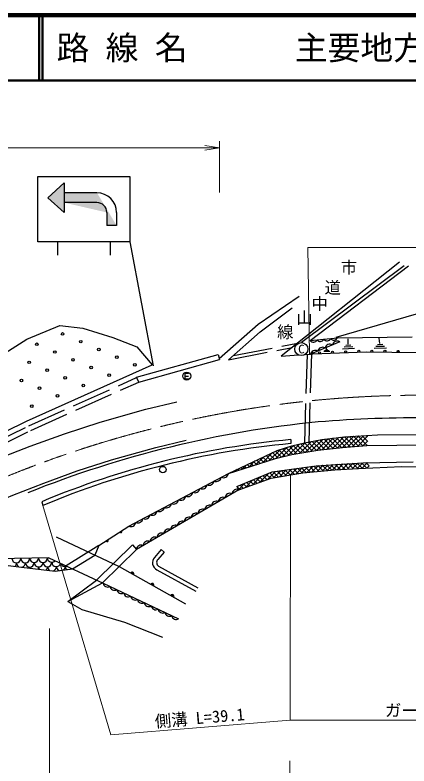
# Model space of a CAD drawing. Units: millimetres, scale not verified. Extents: x 40000 to 680000, y 20000 to 380000.
# Drawn here: x 174046 to 234140, y 265430 to 380000 of the extents above; entities that cross this region are included whole.
import ezdxf
from ezdxf.enums import TextEntityAlignment as Align

# ---------------------------------------------------------------- set-up
doc = ezdxf.new("R2010")
doc.units = ezdxf.units.MM
doc.header["$LTSCALE"] = 1000
doc.linetypes.add('CHAIN', pattern=[18.5, 12, -1.5, 3.5, -1.5])
doc.linetypes.add('DASHED', pattern=[7.5, 6, -1.5])
for name, color, linetype, lineweight in [('M-BGD', 7, 'Continuous', 25), ('M-BGD-EXST', 7, 'Continuous', 25), ('M-BMK', 2, 'CHAIN', 13), ('M-STR-HTXT', 7, 'Continuous', 13), ('M-STR-STRC', 7, 'Continuous', 25), ('M-TTL', 2, 'Continuous', 140), ('M-TTL-LINE', 7, 'Continuous', 50)]:
    doc.layers.add(name, color=color, linetype=linetype, lineweight=lineweight)
doc.layers.add('M-BMK-HTXT', color=7, linetype='Continuous')
doc.layers.add('M-TTL-TXT', color=7, linetype='Continuous')
doc.styles.add('ＭＳ ゴシック', font='')
doc.styles.get('ＭＳ ゴシック').set_extended_font_data('MS Gothic')

# ---------------------------------------------------------------- blocks, each defined once
blk = doc.blocks.new('open_arrow')
at = {"color": 0, "linetype": 'Continuous', "lineweight": -2}
blk.add_lwpolyline([(7.5, 1.25), (0, 0), (7.5, -1.25)], dxfattribs=at)

msp = doc.modelspace()

# ---------------------------------------------------------------- hatches: boundary and pattern name
at = {"layer": 'M-BGD'}
h = msp.add_hatch(dxfattribs=at)
h.set_pattern_fill('USER', color=256, style=0, pattern_type=2)
h.set_pattern_definition([(45, (206597, 310054), (-353.553, 353.553), []), (315, (206597, 310054), (353.553, 353.553), [])])
h.paths.add_polyline_path([(224297, 315659), (227824, 315858), (227905, 314348), (227695, 314347), (224022, 314010), (220236, 313613), (216266, 312971), (213777, 312336), (206597, 310054), (214020, 313583), (216266, 314254), (218198, 314730), (220847, 315231)])
h = msp.add_hatch(dxfattribs=at)
h.set_pattern_fill('USER', color=256, style=0, pattern_type=2)
h.set_pattern_definition([(45, (207906, 308047), (-353.553, 353.553), []), (315, (207906, 308047), (353.553, 353.553), [])])
h.paths.add_polyline_path([(217946, 310162), (213108, 309355), (208173, 307580), (207906, 308047), (213290, 310298), (219961, 311241), (222984, 311445), (227147, 311700), (228047, 311719), (228091, 310900), (226462, 310833), (222811, 310590)])
at = {"layer": 'M-STR-STRC'}
for points in [[(181548, 352878), (181548, 354378), (179048, 352128), (181548, 349878), (181548, 351378)], [(186548, 352878), (181548, 352878), (181548, 351378), (188048, 349878, 0.41421), (188048, 349878), (188048, 347878), (189548, 347878), (186548, 352878, -0.41421)]]:
    msp.add_hatch(color=256, dxfattribs=at).paths.add_polyline_path(points)

# ---------------------------------------------------------------- linework, layer by layer
at = {"layer": 'M-BGD'}
for p, q in [((232695, 342319), (214655, 327960)), ((233395, 341741), (217758, 330035)), ((219066, 330333), (234064, 341741)), ((211156, 332858), (217393, 337117)), ((211430, 331671), (216298, 335322)), ((175864, 330552), (180905, 332650)), ((180905, 332650), (184380, 332230)), ((205208, 327616), (211156, 332858)), ((184380, 332230), (188963, 330801)), ((206624, 327412), (211430, 331671)), ((169783, 326711), (175864, 330552)), ((188963, 330801), (192640, 329383)), ((219066, 330333), (223234, 330759)), ((223568, 330150), (219096, 328264)), ((223234, 330759), (234612, 330880)), ((224879, 329789), (224841, 330610)), ((229704, 329877), (229614, 330679)), ((192640, 329383), (194968, 326626)), ((221781, 328848), (221401, 328848)), ((221587, 328910), (221572, 329187)), ((225846, 329100), (223979, 329018)), ((225566, 329362), (224233, 329304)), ((225287, 329624), (224487, 329589)), ((230729, 329187), (228839, 329140)), ((230429, 329447), (229079, 329414)), ((230129, 329708), (229319, 329688)), ((192565, 324738), (205040, 328216)), ((205040, 328216), (205255, 327446)), ((214655, 327960), (217277, 328140)), ((218282, 328208), (219096, 328264)), ((222044, 328663), (221157, 328663)), ((221912, 328756), (221279, 328756)), ((192907, 324003), (205255, 327446)), ((192907, 324003), (192569, 324730)), ((199958, 325339), (199958, 324501)), ((199958, 325339), (200517, 325339)), ((199958, 324920), (200517, 324920)), ((199958, 324501), (200517, 324501)), ((216097, 315223), (216096, 314620)), ((218198, 314730), (220847, 315231)), ((220847, 315231), (224297, 315659)), ((224297, 315659), (229337, 315944)), ((229337, 315944), (241658, 316035)), ((214020, 313583), (216266, 314254)), ((216266, 314254), (218198, 314730)), ((220236, 313613), (224022, 314010)), ((224022, 314010), (227695, 314347)), ((227695, 314347), (240015, 314438)), ((206597, 310054), (214020, 313583)), ((213777, 312336), (216266, 312971)), ((216266, 312971), (220236, 313613)), ((206597, 310054), (213777, 312336)), ((222984, 311445), (227147, 311700)), ((227147, 311700), (234794, 311857)), ((213290, 310298), (219961, 311241)), ((217946, 310162), (222811, 310590)), ((219961, 311241), (222984, 311445)), ((222811, 310590), (226462, 310833)), ((226462, 310833), (233023, 311104)), ((233023, 311104), (242286, 311067)), ((191393, 302016), (206597, 310054)), ((207906, 308047), (213290, 310298)), ((208173, 307580), (213108, 309355)), ((213108, 309355), (217946, 310162)), ((208173, 307580), (192552, 298472)), ((207906, 308047), (208173, 307580)), ((178137, 305753), (178308, 305174)), ((186850, 299055), (191393, 302016)), ((180297, 300373), (189910, 295840)), ((186850, 299055), (186208, 297586)), ((191963, 299181), (186493, 293774)), ((191963, 299181), (192552, 298472)), ((192552, 298472), (187380, 293360)), ((196337, 298444), (195298, 297242)), ((196791, 298051), (195817, 296926)), ((196337, 298444), (196791, 298051)), ((179202, 297179), (169527, 296996)), ((179202, 297179), (187476, 293315)), ((169573, 296449), (175049, 295764)), ((175049, 295764), (180160, 295171)), ((189910, 295840), (200040, 290182)), ((195944, 295910), (201932, 292606)), ((180160, 295171), (182804, 295497)), ((195682, 295369), (201642, 292081)), ((182127, 290542), (186493, 293774)), ((182127, 290542), (187381, 293360)), ((187476, 293315), (199006, 287870)), ((182127, 290542), (184227, 289320)), ((184227, 289320), (190767, 287373)), ((190767, 287373), (196547, 285061))]:
    msp.add_line(p, q, dxfattribs=at)
at = {"layer": 'M-BGD', "linetype": 'DASHED'}
for p, q in [((206624, 327412), (216306, 329274)), ((207357, 328063), (217150, 329946)), ((218600, 328230), (218198, 314730)), ((219255, 328331), (218854, 314854)), ((176459, 316627), (192907, 324003)), ((163856, 310476), (176459, 316627)), ((186850, 299055), (181824, 295954)), ((182804, 295497), (186208, 297586))]:
    msp.add_line(p, q, dxfattribs=at)
at = {"layer": 'M-BGD'}
for points in [[(219481, 328292), (227627, 328596), (235464, 328505), (241690, 328232), (247639, 327746), (253374, 326957), (259083, 325925), (263849, 324923), (269134, 323586), (272874, 322583)], [(154379, 306962), (163138, 311851), (175802, 318031), (194968, 326626)], [(155736, 304801), (161627, 307847), (167356, 310567), (171466, 312319), (176337, 314221), (181604, 316115), (187025, 317868), (194006, 319847), (198732, 320991)], [(158493, 299472), (164292, 302471), (169819, 305094), (173734, 306763), (178444, 308602), (183543, 310436), (188767, 312126), (195530, 314043), (200143, 315159)]]:
    msp.add_lwpolyline(points, dxfattribs=at)
at = {"layer": 'M-BGD', "linetype": 'DASHED'}
msp.add_lwpolyline([(154769, 306264), (163508, 311141), (176141, 317306), (192600, 324687)], dxfattribs=at)
at = {"layer": 'M-BGD'}
for centre, radius in [((181309, 331343), 200), ((177374, 329766), 200), ((184066, 330164), 200), ((186822, 328984), 200), ((226480, 328704), 150), ((228480, 328736), 150), ((230479, 328713), 150), ((232479, 328690), 150), ((180130, 328586), 200), ((189579, 327805), 200), ((220485, 328480), 150), ((222483, 328554), 150), ((224482, 328629), 150), ((176194, 327009), 200), ((182887, 327407), 200), ((192335, 326626), 200), ((178951, 325830), 200), ((185643, 326228), 200), ((200237, 324920), 611), ((175015, 324253), 200), ((181707, 324651), 200), ((188400, 325048), 200), ((177772, 323073), 200), ((184464, 323471), 200), ((180528, 321894), 200), ((176592, 320317), 200)]:
    msp.add_circle(centre, radius, dxfattribs=at)
for centre, radius, start, end in [((219556, 330692), 607, 216.22126, 335.44832), ((220598, 330798), 607, 216.22126, 335.44832), ((221640, 330905), 607, 216.22126, 335.44832), ((222682, 331011), 607, 216.22126, 335.44832), ((223190, 329488), 763, 60.24467, 165.49232), ((219836, 328073), 763, 60.24467, 165.49232), ((220954, 328544), 763, 60.24467, 165.49232), ((222072, 329016), 763, 60.24467, 165.49232), ((219476, 328442), 150, 92.13691, 272.13691), ((235355, 135070), 183469, 83.8873, 94.70435), ((235871, 157981), 160695, 95.5578, 111.87514), ((228038, 186541), 129235, 95.30137, 112.71338), ((228038, 186541), 128635, 95.3266, 112.74265), ((204745, 309616), 779, 245.80048, 349.9285), ((205831, 310191), 779, 245.80048, 349.9285), ((202573, 308468), 779, 245.80048, 349.9285), ((203659, 309042), 779, 245.80048, 349.9285), ((200401, 307320), 779, 245.80048, 349.9285), ((201487, 307894), 779, 245.80048, 349.9285), ((207881, 306883), 756, 67.32568, 173.16663), ((198229, 306172), 779, 245.80048, 349.9285), ((199315, 306746), 779, 245.80048, 349.9285), ((205799, 305668), 756, 67.32568, 173.16663), ((206840, 306276), 756, 67.32568, 173.16663), ((196057, 305023), 779, 245.80048, 349.9285), ((197143, 305597), 779, 245.80048, 349.9285), ((203716, 304454), 756, 67.32568, 173.16663), ((204757, 305061), 756, 67.32568, 173.16663), ((193885, 303875), 779, 245.80048, 349.9285), ((194971, 304449), 779, 245.80048, 349.9285), ((201633, 303240), 756, 67.32568, 173.16663), ((202674, 303847), 756, 67.32568, 173.16663), ((191713, 302727), 779, 245.80048, 349.9285), ((192799, 303301), 779, 245.80048, 349.9285), ((199550, 302025), 756, 67.32568, 173.16663), ((200592, 302632), 756, 67.32568, 173.16663), ((190169, 301218), 192, 213.09573, 33.09573), ((197467, 300811), 756, 67.32568, 173.16663), ((198509, 301418), 756, 67.32568, 173.16663), ((190169, 301218), 96.2, 213.09573, 33.09573), ((195385, 299596), 756, 67.32568, 173.16663), ((196426, 300203), 756, 67.32568, 173.16663), ((188075, 299853), 192, 213.09573, 33.09573), ((188075, 299853), 96.2, 213.09573, 33.09573), ((193302, 298382), 756, 67.32568, 173.16663), ((194343, 298989), 756, 67.32568, 173.16663), ((174253, 297085), 675, 181.08092, 1.08092), ((175603, 297111), 675, 181.08092, 1.08092), ((176953, 297136), 675, 181.08092, 1.08092), ((178303, 297162), 675, 181.08092, 1.08092), ((179653, 297187), 675, 181.08092, 317.83952), ((196232, 296458), 1220, 140.01222, 243.20932), ((196338, 296475), 689, 139.10409, 235.08771), ((173591, 296397), 675, 313.48366, 1.08092), ((174941, 296423), 675, 181.08092, 239.31611), ((174941, 296423), 675, 286.92044, 1.08092), ((176291, 296448), 675, 181.08092, 1.08092), ((175628, 295761), 675, 349.49974, 1.08092), ((176979, 295786), 675, 181.08092, 193.00541), ((177641, 296474), 675, 181.08092, 1.08092), ((176979, 295786), 675, 333.23115, 1.08092), ((178329, 295812), 675, 181.08092, 211.23193), ((178991, 296499), 675, 181.08092, 1.08092), ((178329, 295812), 675, 315.00463, 1.08092), ((179679, 295837), 675, 181.08092, 236.53416), ((180341, 296525), 675, 181.08092, 344.36978), ((179679, 295837), 675, 289.70239, 1.08092), ((181029, 295863), 675, 181.08092, 246.26095), ((181691, 296550), 675, 200.76875, 289.1744), ((181029, 295863), 675, 307.79584, 1.08092), ((182379, 295888), 675, 181.08092, 227.72227), ((191920, 294718), 269, 330.81408, 150.81408), ((191920, 294718), 135, 330.81408, 150.81408), ((188175, 293438), 710, 189.98653, 299.45116), ((189224, 292943), 710, 189.98653, 299.45116), ((190272, 292448), 710, 189.98653, 299.45116), ((194975, 293011), 269, 330.81408, 150.81408), ((194975, 293011), 135, 330.81408, 150.81408), ((191320, 291953), 710, 189.98653, 299.45116), ((192368, 291458), 710, 189.98653, 299.45116), ((198031, 291304), 269, 330.81408, 150.81408), ((198031, 291304), 135, 330.81408, 150.81408), ((193416, 290963), 710, 189.98653, 299.45116), ((194464, 290468), 710, 189.98653, 299.45116), ((195513, 289973), 710, 189.98653, 299.45116), ((196561, 289478), 710, 189.98653, 299.45116), ((197609, 288983), 710, 189.98653, 299.45116), ((198657, 288488), 710, 189.98653, 299.45116)]:
    msp.add_arc(centre, radius, start, end, dxfattribs=at)
at = {"layer": 'M-BGD-EXST'}
for centre, radius in [((217721, 329036), 1000), ((196604, 310640), 500)]:
    msp.add_circle(centre, radius, dxfattribs=at)
at = {"layer": 'M-BMK'}
msp.add_arc((235991, 154655), 167341, 85.25018, 112.51948, dxfattribs=at)
at = {"layer": 'M-STR-HTXT'}
for p, q in [((205255, 352936), (205255, 360742)), ((87739, 359742), (205255, 359742)), ((218971, 328330), (218711, 344553)), ((278796, 344553), (218711, 344553)), ((216088, 309852), (216028, 272442)), ((188648, 270183), (178308, 305174)), ((179294, 286409), (179294, 220519)), ((216028, 272442), (188648, 270183)), ((216028, 272442), (266007, 272442)), ((215967, 266239), (215967, 250476))]:
    msp.add_line(p, q, dxfattribs=at)
at = {"layer": 'M-STR-STRC'}
for p, q in [((177548, 355378), (191548, 355378)), ((177548, 345378), (177548, 355378)), ((191548, 355378), (191548, 346768)), ((181548, 354378), (179048, 352128)), ((181548, 354378), (181548, 349878)), ((186548, 352878), (181548, 352878)), ((179048, 352128), (181548, 349878)), ((186548, 351378), (181548, 351378)), ((188048, 349878), (188048, 347878)), ((189548, 349878), (189548, 347878)), ((189548, 347878), (188048, 347878)), ((191548, 346762), (191548, 345378)), ((191548, 345378), (177548, 345378)), ((180548, 345378), (180548, 343378)), ((188548, 345378), (188548, 343378)), ((191548, 345378), (195136, 326474)), ((223030, 330870), (245076, 337261))]:
    msp.add_line(p, q, dxfattribs=at)
for radius in [3000, 1500]:
    msp.add_arc((186548, 349878), radius, 0, 90, dxfattribs=at)
at = {"layer": 'M-TTL'}
msp.add_line((680000, 380000), (40000, 380000), dxfattribs=at)
at = {"layer": 'M-TTL-LINE'}
for p, q in [((177750, 380000), (177750, 370000)), ((178250, 380000), (178250, 370000)), ((40000, 370000), (680000, 370000))]:
    msp.add_line(p, q, dxfattribs=at)

# ---------------------------------------------------------------- block references
at = {"layer": 'M-STR-HTXT', "xscale": 300, "yscale": 300, "rotation": 180}
msp.add_blockref('open_arrow', (205255, 359742), dxfattribs=at)

# ---------------------------------------------------------------- texts
at = {"layer": 'M-BGD-EXST', "style": 'ＭＳ ゴシック', "width": 1.1}
msp.add_text('C', height=1320, dxfattribs=at).set_placement((217721, 329036), align=Align.MIDDLE_CENTER)
at = {"layer": 'M-BMK-HTXT', "style": 'ＭＳ ゴシック'}
for s, p in [('市', (224979, 341500)), ('道', (222514, 338420)), ('中', (220512, 335956)), ('山', (218202, 333800)), ('線', (215276, 331644))]:
    msp.add_text(s, height=1833, dxfattribs=at).set_placement(p, align=Align.MIDDLE_CENTER)
at = {"layer": 'M-STR-HTXT', "style": 'ＭＳ ゴシック'}
msp.add_text('ガードパイプ', height=1833, dxfattribs=at).set_placement((237973, 272442), align=Align.BOTTOM_CENTER)
msp.add_text('側溝 L=39.1', height=1833, rotation=4.716, dxfattribs=at).set_placement((202338, 271312), align=Align.BOTTOM_CENTER)
at = {"layer": 'M-TTL-TXT', "style": 'ＭＳ ゴシック'}
for s, p in [('路 線 名', (180380, 375000)), ('主要地方道\u3000防府徳地線', (216734, 375000))]:
    msp.add_text(s, height=3666, dxfattribs=at).set_placement(p, align=Align.MIDDLE_LEFT)

doc.saveas('drawing.dxf')
